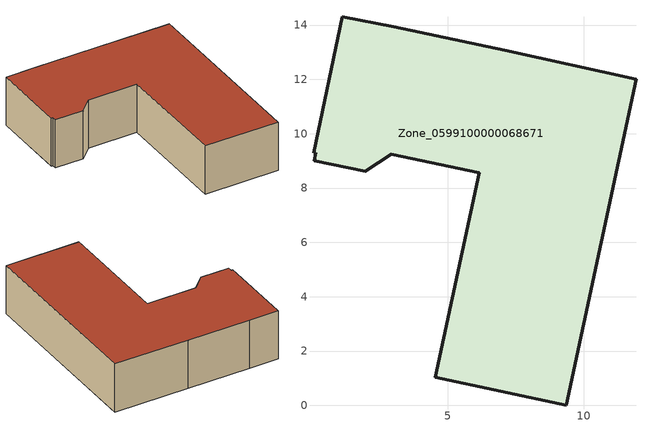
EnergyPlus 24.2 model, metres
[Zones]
Zone_0599100000068671
 floor ground (C_G): 6.15,8.56 2.91,9.25 1.96,8.62 0.09,9.01 0.14,9.29 0.06,9.3 1.12,14.31 3.02,13.93 7.09,13.07 11.93,12.01 9.36,0 4.54,1.04 z0
 wall outside (C_F): 3.02,13.93 1.12,14.31 0.06,9.3 0.14,9.29 0.09,9.01 1.96,8.62 2.91,9.25 6.15,8.56 4.54,1.04 9.36,0 11.93,12.01 7.09,13.07 3.02,13.93 z0:3.32
 roof outside (C_R): 9.36,0 11.93,12.01 7.09,13.07 3.02,13.93 1.12,14.31 0.06,9.3 0.14,9.29 0.09,9.01 1.96,8.62 2.91,9.25 6.15,8.56 4.54,1.04 z3.32
[BUILDING]
Pand.0599100000068671: North Axis=0; Terrain=City; Loads Convergence Tolerance Value=0.04; Temperature Convergence Tolerance Value=0.4; Solar Distribution=FullExterior; Maximum Number of Warmup Days=25; Minimum Number of Warmup Days=1
[Site:Location]
Rotterdam.The.Hague.AP_ZH_NLD Design_Conditions: Latitude=51.96; Longitude=4.45; Time Zone=1; Elevation=-4.5
[SITE:GROUNDTEMPERATURE:BUILDINGSURFACE]
18, 18, 18, 18, 18, 18, 18, 18, 18, 18, 18, 18
[MATERIAL] Thermal Absorptance=0.9; Solar Absorptance=0.7; Visible Absorptance=0.7
Name | Roughness | Thickness | Conductivity | Density | Specific Heat
G.TI.1975-1991 | MediumSmooth | 0.15 | 0.288461 | 540 | 1210
F.TI.1975-1991 | Rough | 0.3 | 0.230769 | 1920 | 840
R.TI.1975-1991 | MediumRough | 0.2 | 0.153846 | 1500 | 1000
[CONSTRUCTION]
C_G: G.TI.1975-1991
C_F: F.TI.1975-1991
C_R: R.TI.1975-1991
[ZONE]
Zone_0599100000068671: Type=1; Multiplier=1; Ceiling Height=Autocalculate; Volume=Autocalculate; Floor Area=autocalculate; Part of Total Floor Area=Yes
[ZONEINFILTRATION:DESIGNFLOWRATE]
Infil_Zone_0599100000068671: Zone or ZoneList or Space or SpaceList=Zone_0599100000068671; Schedule=AlwaysOn; Design Flow Rate Calculation Method=Flow/Area; Flow Rate per Floor Area=0.003; Constant Term Coefficient=1; Temperature Term Coefficient=0; Velocity Term Coefficient=0; Velocity Squared Term Coefficient=0
[HVACTEMPLATE:ZONE:IDEALLOADSAIRSYSTEM]
Zone_0599100000068671: Maximum Heating Supply Air Temperature=50; Minimum Cooling Supply Air Temperature=13; Maximum Heating Supply Air Humidity Ratio=0.0156; Minimum Cooling Supply Air Humidity Ratio=0.0077; Heating Limit=NoLimit; Cooling Limit=NoLimit; Dehumidification Control Type=ConstantSensibleHeatRatio; Cooling Sensible Heat Ratio=0.7; Dehumidification Setpoint=60; Humidification Control Type=None; Humidification Setpoint=30; Outdoor Air Method=None; Outdoor Air Flow Rate per Person=0.00944; Outdoor Air Flow Rate per Zone Floor Area=0; Outdoor Air Flow Rate per Zone=0; Demand Controlled Ventilation Type=None; Outdoor Air Economizer Type=NoEconomizer; Heat Recovery Type=None; Sensible Heat Recovery Effectiveness=0.7; Latent Heat Recovery Effectiveness=0.65
[ZONECONTROL:THERMOSTAT]
ThermostatControl_Zone_0599100000068671: Zone or ZoneList=Zone_0599100000068671; Control Type Schedule=DualSetpointControlType; Control 1=Thermostat_Zone_0599100000068671; Temperature Difference Between Cutout And Setpoint=0
[THERMOSTATSETPOINT:DUALSETPOINT]
Thermostat_Zone_0599100000068671: Heating Setpoint Temperature Schedule=HeatingSetpoint_Zone_0599100000068671; Cooling Setpoint Temperature Schedule=CoolingSetpoint_Zone_0599100000068671
[SCHEDULE:COMPACT]
HeatingSetpoint_Zone_0599100000068671: Through: 12/31, For: AllDays, Until: 24:00, 21
CoolingSetpoint_Zone_0599100000068671: Through: 12/31, For: AllDays, Until: 24:00, 24
DualSetpointControlType: Through: 12/31, For: AllDays, Until: 24:00, 4
AlwaysOn: Through: 12/31, For: AllDays, Until: 24:00, 1
